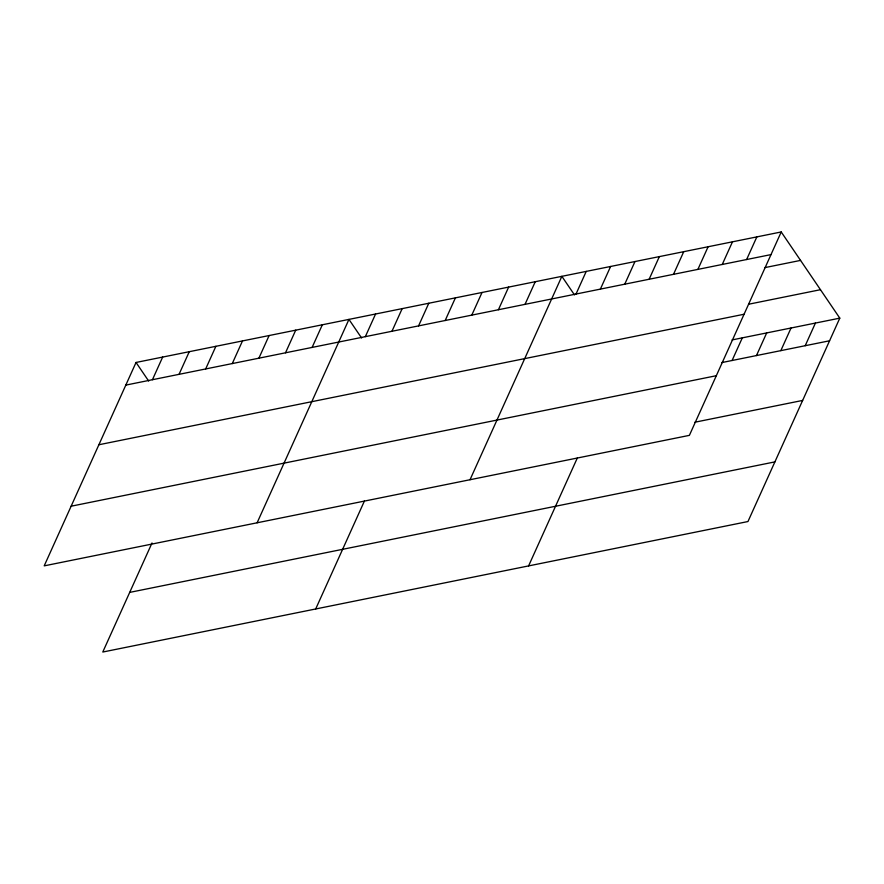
<?xml version="1.0" encoding="UTF-8"?>
<svg xmlns="http://www.w3.org/2000/svg" width="884" height="884" viewBox="0 0 884 884"><rect width="100%" height="100%" fill="white"/><g stroke="black" fill="none" stroke-linecap="round" stroke-linejoin="round"><path stroke-width="1.33" d="M781.224 231.962L136.037 362.462L44.2 565.859L689.387 435.359L781.224 231.962L839.8 318.141L747.963 521.538L102.776 652.038L152.015 542.975M152.435 379.722L162.656 357.081M179.043 374.341L189.264 351.699M205.663 368.959L215.884 346.318M232.271 363.567L242.492 340.926M258.89 358.186L269.112 335.544M285.499 352.804L295.72 330.163M312.107 347.423L322.34 324.782M257.111 522.798L348.948 319.4L361.589 337.986M365.335 336.66L375.567 314.019M391.955 331.268L402.176 308.627M418.563 325.887L428.795 303.245M445.182 320.505L455.404 297.864M315.687 608.977L364.385 501.118M471.791 315.124L482.023 292.482M498.41 309.743L508.632 287.101M525.019 304.361L535.251 281.72M470.023 479.736L561.859 276.338L574.501 294.924M576.014 294.041L586.236 271.399M600.38 289.112L610.612 266.471M624.756 284.184L634.977 261.542M649.132 279.256L659.354 256.614M528.599 565.904L577.296 458.056M673.509 274.327L683.73 251.686M697.885 269.399L708.106 246.758M722.25 264.46L732.471 241.829M746.626 259.531L756.848 236.89M732.085 360.495L742.306 337.854M756.461 355.567L766.682 332.925M780.826 350.639L791.047 327.997M805.202 345.71L815.424 323.069M125.815 385.104L771.003 254.603M764.638 267.664L800.55 260.404M748.626 304.229L820.474 289.698M98.886 444.751L744.063 314.251M732.04 339.931L839.8 318.141M721.819 362.573L829.579 340.782M71.129 506.212L716.316 375.711M694.89 422.221L802.639 400.43M129.705 592.39L774.892 461.89M136.037 362.462L148.678 381.059"/></g></svg>
